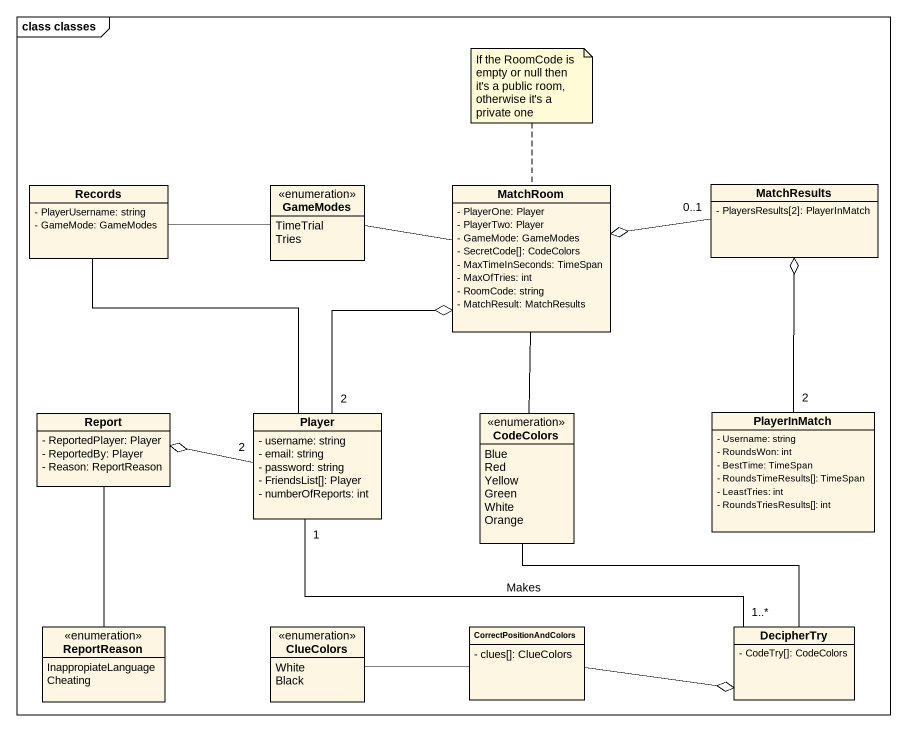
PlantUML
@startuml
mainframe class classes
hide circle
hide empty members
skinparam classAttributeIconSize 0
class Records {
  - PlayerUsername: string
  - GameMode: GameModes
}
enum GameModes {
  TimeTrial
  Tries
}
class MatchRoom {
  - PlayerOne: Player
  - PlayerTwo: Player
  - GameMode: GameModes
  - SecretCode[]: CodeColors
  - MaxTimeInSeconds: TimeSpan
  - MaxOfTries: int
  - RoomCode: string
  - MatchResult: MatchResults
}
class MatchResults {
  - PlayersResults[2]: PlayerInMatch
}
class Report {
  - ReportedPlayer: Player
  - ReportedBy: Player
  - Reason: ReportReason
}
class Player {
  - username: string
  - email: string
  - password: string
  - FriendsList[]: Player
  - numberOfReports: int
}
enum CodeColors {
  Blue
  Red
  Yellow
  Green
  White
  Orange
}
class PlayerInMatch {
  - Username: string
  - RoundsWon: int
  - BestTime: TimeSpan
  - RoundsTimeResults[]: TimeSpan
  - LeastTries: int
  - RoundsTriesResults[]: int
}
enum ReportReason {
  InappropiateLanguage
  Cheating
}
enum ClueColors {
  White
  Black
}
class CorrectPositionAndColors {
  - clues[]: ClueColors
}
class DecipherTry {
  - CodeTry[]: CodeColors
}
GameModes -left- Records
GameModes -right- MatchRoom
MatchRoom -- CodeColors
MatchResults "0..1" -left-o MatchRoom
Report -- ReportReason
Player -up- Records
Player "2" -up-o MatchRoom
Player "2" -left-o Report
Player "1" -right- "1..*" DecipherTry : Makes
PlayerInMatch "2" -up-o MatchResults
ClueColors -right- CorrectPositionAndColors
CorrectPositionAndColors -right-o DecipherTry
DecipherTry -up- CodeColors
note top of MatchRoom : If the RoomCode is empty or null then it's a public room, otherwise it's a private one
@enduml
